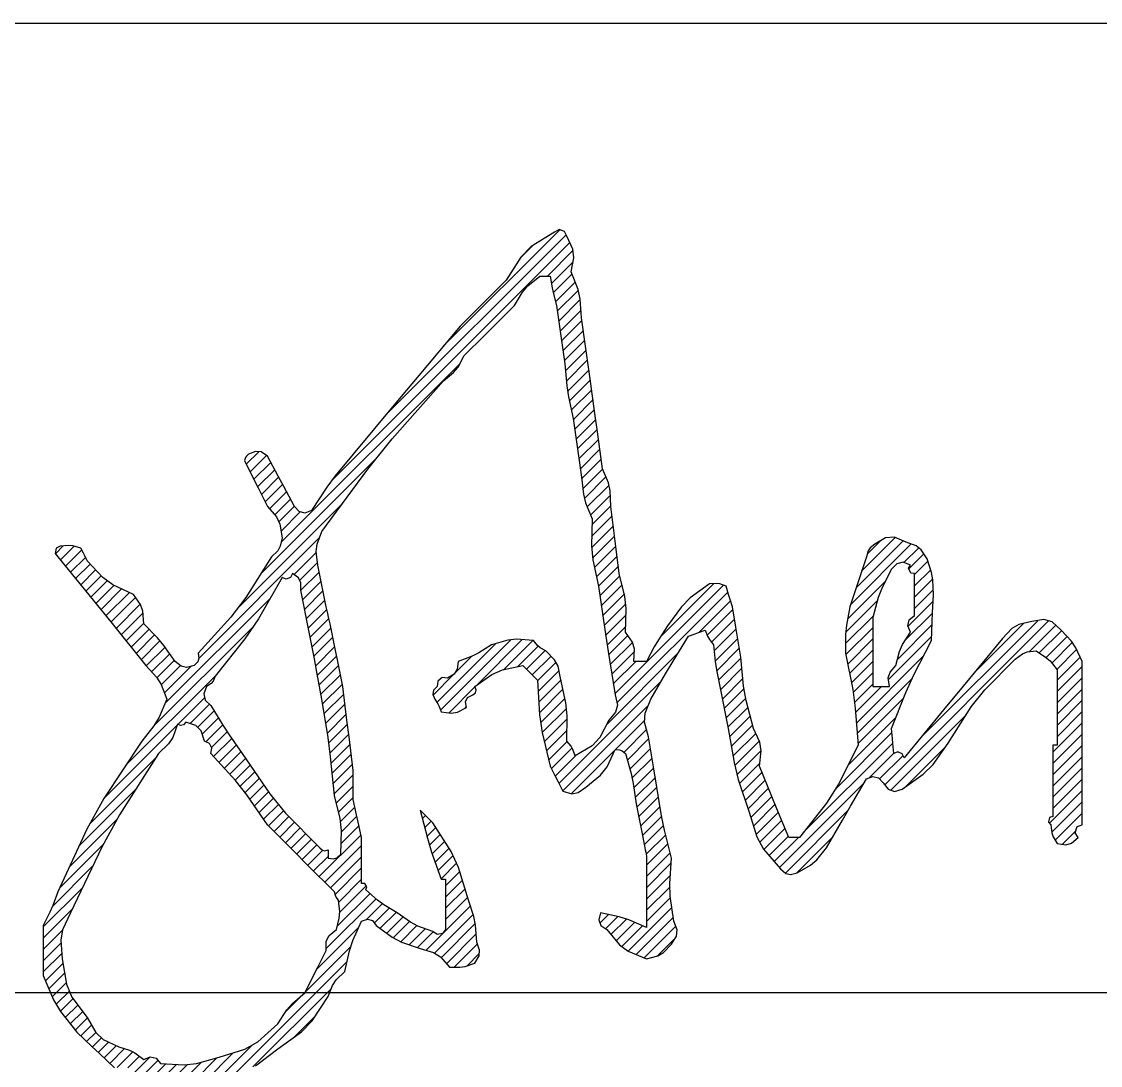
# Model space of a CAD drawing. Extents: x 447413 to 2975780, y -1432727 to 1301644.
# Drawn here: x 2427504 to 2428839, y -819464 to -818172 of the extents above; entities that cross this region are included whole.
import ezdxf

# ---------------------------------------------------------------- set-up
doc = ezdxf.new("R2010")
doc.units = 0
doc.header["$LTSCALE"] = 1000
doc.header["$MEASUREMENT"] = 0
doc.layers.add('图框', color=253, linetype='Continuous')
doc.layers.add('电子签', color=6, linetype='Continuous')

# ---------------------------------------------------------------- blocks, each defined once
blk = doc.blocks.new('姚明光')
h = blk.add_hatch()
h.set_pattern_fill('ANSI31', color=256, scale=0.003)
h.set_pattern_definition([(45, (0, 0), (-0.003367596, 0.003367596), [])])
h.paths.add_polyline_path([(0.457617, 0.43136), (0.454165, 0.433188), (0.452535, 0.434546), (0.450115, 0.437612), (0.440095, 0.438413), (0.434772, 0.43788), (0.425109, 0.435111), (0.417577, 0.430283), (0.413485, 0.428238), (0.405104, 0.425109), (0.404679, 0.42041), (0.40289, 0.417547), (0.398852, 0.415106), (0.395666, 0.415432), (0.392982, 0.413285), (0.392601, 0.410105), (0.390458, 0.407945), (0.390024, 0.405341), (0.39135, 0.402603), (0.393067, 0.39972), (0.393825, 0.398204), (0.395101, 0.395101), (0.401114, 0.394174), (0.404717, 0.394775), (0.410105, 0.397602), (0.409531, 0.400907), (0.410867, 0.403579), (0.413856, 0.405104), (0.415446, 0.406417), (0.415891, 0.408198), (0.415106, 0.410105), (0.425318, 0.417388), (0.431572, 0.420107), (0.443864, 0.422608), (0.447365, 0.419107), (0.449115, 0.417357), (0.452616, 0.413856), (0.453733, 0.393162), (0.455259, 0.382739), (0.460118, 0.362593), (0.463154, 0.356609), (0.464655, 0.353608), (0.46762, 0.347589), (0.473017, 0.346129), (0.476835, 0.346823), (0.481373, 0.35009), (0.490221, 0.357286), (0.494081, 0.362249), (0.498878, 0.372595), (0.501565, 0.372422), (0.503063, 0.371823), (0.505129, 0.370095), (0.508372, 0.358271), (0.509632, 0.352222), (0.511381, 0.340087), (0.513381, 0.330085), (0.514382, 0.325083), (0.516382, 0.315081), (0.516882, 0.31258), (0.517132, 0.31133), (0.517633, 0.308829), (0.517633, 0.291825), (0.517633, 0.283323), (0.517633, 0.266318), (0.506995, 0.270808), (0.501402, 0.272587), (0.490125, 0.27507), (0.489082, 0.270927), (0.490366, 0.267504), (0.493876, 0.265068), (0.501435, 0.256002), (0.506735, 0.252097), (0.517633, 0.247563), (0.524321, 0.249444), (0.527707, 0.251419), (0.532636, 0.256316), (0.535529, 0.261022), (0.535883, 0.264918), (0.533887, 0.270069), (0.531842, 0.284941), (0.531587, 0.292603), (0.532636, 0.307579), (0.5284, 0.324415), (0.526643, 0.332949), (0.523884, 0.35009), (0.521884, 0.362093), (0.520883, 0.368094), (0.518883, 0.380097), (0.516506, 0.388795), (0.516808, 0.394222), (0.520133, 0.402603), (0.529013, 0.417679), (0.533515, 0.425182), (0.542639, 0.440113), (0.54664, 0.441612), (0.548641, 0.442363), (0.552641, 0.443864), (0.554091, 0.440101), (0.555137, 0.438271), (0.557643, 0.435111), (0.558668, 0.425049), (0.559422, 0.420025), (0.561394, 0.410105), (0.563394, 0.400102), (0.564394, 0.395101), (0.566395, 0.385099), (0.569882, 0.364775), (0.572411, 0.35466), (0.578898, 0.335086), (0.583431, 0.320318), (0.587509, 0.312977), (0.597653, 0.301327), (0.60075, 0.298603), (0.603641, 0.29788), (0.607656, 0.298826), (0.615613, 0.303487), (0.619337, 0.306679), (0.62516, 0.31383), (0.634611, 0.330364), (0.639362, 0.338617), (0.648916, 0.355091), (0.652787, 0.356515), (0.656174, 0.355668), (0.658919, 0.35259), (0.661801, 0.348821), (0.665604, 0.347553), (0.670172, 0.348839), (0.682855, 0.357853), (0.688665, 0.363663), (0.697679, 0.376346), (0.711464, 0.397941), (0.719647, 0.40817), (0.737689, 0.426359), (0.741976, 0.42962), (0.744839, 0.430765), (0.750192, 0.43136), (0.755867, 0.427746), (0.758505, 0.425372), (0.762695, 0.420108), (0.762695, 0.402103), (0.762695, 0.393101), (0.762695, 0.375096), (0.761695, 0.375096), (0.760195, 0.375096), (0.760195, 0.358092), (0.760195, 0.349589), (0.760195, 0.332585), (0.758261, 0.33187), (0.757575, 0.329125), (0.758944, 0.327584), (0.759536, 0.322876), (0.760344, 0.320452), (0.762695, 0.316331), (0.767862, 0.315579), (0.771299, 0.31661), (0.775198, 0.320082), (0.77347, 0.322731), (0.774727, 0.326502), (0.777699, 0.327584), (0.777699, 0.366594), (0.777699, 0.386099), (0.777699, 0.425109), (0.77387, 0.433271), (0.771258, 0.437189), (0.765196, 0.443864), (0.759716, 0.448659), (0.754878, 0.450041), (0.747691, 0.448865), (0.739794, 0.447233), (0.735602, 0.444838), (0.730187, 0.438862), (0.706629, 0.410398), (0.694876, 0.396144), (0.671422, 0.367594), (0.670284, 0.370035), (0.667678, 0.371077), (0.66517, 0.370095), (0.664659, 0.376095), (0.664409, 0.379096), (0.66392, 0.385099), (0.672489, 0.406502), (0.677259, 0.417045), (0.687676, 0.437612), (0.688091, 0.448618), (0.688341, 0.45412), (0.688926, 0.465119), (0.688601, 0.473746), (0.687823, 0.478157), (0.685175, 0.486375), (0.681652, 0.491723), (0.678664, 0.494114), (0.672672, 0.496377), (0.665753, 0.499319), (0.660385, 0.498961), (0.653917, 0.495127), (0.651085, 0.492895), (0.649887, 0.491098), (0.648916, 0.487625), (0.644915, 0.475622), (0.642915, 0.46962), (0.638914, 0.457617), (0.636951, 0.446745), (0.636443, 0.441158), (0.636413, 0.43011), (0.640715, 0.408321), (0.642226, 0.397241), (0.643915, 0.375096), (0.632302, 0.35174), (0.625145, 0.340494), (0.608906, 0.320082), (0.606405, 0.320082), (0.605155, 0.320082), (0.602654, 0.320082), (0.595509, 0.337026), (0.592007, 0.34553), (0.58515, 0.362593), (0.586106, 0.371669), (0.585247, 0.376823), (0.581399, 0.385099), (0.57712, 0.401827), (0.575603, 0.410427), (0.573897, 0.427609), (0.571896, 0.439613), (0.570896, 0.445614), (0.568896, 0.457617), (0.567367, 0.46261), (0.566617, 0.465111), (0.565145, 0.47012), (0.561299, 0.471333), (0.559168, 0.4716), (0.555142, 0.471371), (0.543757, 0.462975), (0.538531, 0.457749), (0.530136, 0.446364), (0.524774, 0.438085), (0.522264, 0.433818), (0.517633, 0.425109), (0.514632, 0.425109), (0.513131, 0.425109), (0.510131, 0.425109), (0.510385, 0.432386), (0.50919, 0.436569), (0.505129, 0.442613), (0.505551, 0.456691), (0.504772, 0.463954), (0.501378, 0.477622), (0.499378, 0.493626), (0.498378, 0.501628), (0.496377, 0.517633), (0.496017, 0.526847), (0.494952, 0.531638), (0.491376, 0.540138), (0.488295, 0.562133), (0.486795, 0.573136), (0.483874, 0.595152), (0.481873, 0.609156), (0.480873, 0.616158), (0.478873, 0.630161), (0.478044, 0.641414), (0.476737, 0.647163), (0.472621, 0.657668), (0.474198, 0.666083), (0.473607, 0.671105), (0.47012, 0.678924), (0.468724, 0.681762), (0.465438, 0.682857), (0.462618, 0.681424), (0.448841, 0.672775), (0.44251, 0.666445), (0.433861, 0.652667), (0.422858, 0.641664), (0.417357, 0.636163), (0.406354, 0.62516), (0.380819, 0.594676), (0.368065, 0.579423), (0.342588, 0.548891), (0.331823, 0.535987), (0.326788, 0.52919), (0.317581, 0.515132), (0.313723, 0.513676), (0.310298, 0.514532), (0.307579, 0.517633), (0.301045, 0.529618), (0.297794, 0.53562), (0.291325, 0.54764), (0.28754, 0.550127), (0.28431, 0.550486), (0.280072, 0.548891), (0.27876, 0.547654), (0.278208, 0.546827), (0.277571, 0.54514), (0.283072, 0.534137), (0.285823, 0.528635), (0.291325, 0.517633), (0.296788, 0.511413), (0.298819, 0.50706), (0.300077, 0.498878), (0.299012, 0.49384), (0.29754, 0.49119), (0.293825, 0.487625), (0.278405, 0.463173), (0.269518, 0.451493), (0.250064, 0.43011), (0.250421, 0.426967), (0.249735, 0.424908), (0.247563, 0.422608), (0.243091, 0.421485), (0.239886, 0.422197), (0.23631, 0.425109), (0.229482, 0.434632), (0.225691, 0.439181), (0.217556, 0.447615), (0.21703, 0.455031), (0.215595, 0.459048), (0.211304, 0.465119), (0.19896, 0.470839), (0.193042, 0.475143), (0.183797, 0.485124), (0.182327, 0.48814), (0.181576, 0.48964), (0.180046, 0.492626), (0.175237, 0.494088), (0.172546, 0.494357), (0.167543, 0.493876), (0.165273, 0.492714), (0.164645, 0.489571), (0.166293, 0.487625), (0.187339, 0.461652), (0.197842, 0.448648), (0.218806, 0.422608), (0.225167, 0.415638), (0.227831, 0.411375), (0.231309, 0.402603), (0.226699, 0.391888), (0.223591, 0.386707), (0.216305, 0.377597), (0.193653, 0.343191), (0.183538, 0.324983), (0.166293, 0.287574), (0.16315, 0.279424), (0.161393, 0.275407), (0.15754, 0.267568), (0.15754, 0.255565), (0.15754, 0.249564), (0.15754, 0.237561), (0.163678, 0.223114), (0.167821, 0.216123), (0.177545, 0.203802), (0.186558, 0.195311), (0.191059, 0.19106), (0.200051, 0.182547), (0.205224, 0.18326), (0.208629, 0.182238), (0.212554, 0.178796), (0.217775, 0.178693), (0.220643, 0.177833), (0.225058, 0.175045), (0.239061, 0.175045), (0.246063, 0.175045), (0.260067, 0.175045), (0.276164, 0.179763), (0.284143, 0.183752), (0.297576, 0.1938), (0.311613, 0.203967), (0.317997, 0.210618), (0.327584, 0.225058), (0.33026, 0.231756), (0.332433, 0.235015), (0.337586, 0.240061), (0.340288, 0.252422), (0.342334, 0.25856), (0.347589, 0.270069), (0.351025, 0.271273), (0.35406, 0.270406), (0.356341, 0.267568), (0.365804, 0.260425), (0.371338, 0.257527), (0.382598, 0.253815), (0.390554, 0.251367), (0.394573, 0.248783), (0.400102, 0.242562), (0.406187, 0.242569), (0.409349, 0.243096), (0.415106, 0.245063), (0.417657, 0.249394), (0.417999, 0.252816), (0.416357, 0.257566), (0.415552, 0.267735), (0.414524, 0.272876), (0.411355, 0.282572), (0.405442, 0.302059), (0.401034, 0.311654), (0.3901, 0.328834), (0.387099, 0.331835), (0.385599, 0.333335), (0.382598, 0.336336), (0.386812, 0.319614), (0.389324, 0.311324), (0.395101, 0.295076), (0.396101, 0.295076), (0.397602, 0.295076), (0.397602, 0.283072), (0.397602, 0.277071), (0.397602, 0.265068), (0.395821, 0.262602), (0.392584, 0.262062), (0.3901, 0.263818), (0.381072, 0.267141), (0.376668, 0.269472), (0.368844, 0.27507), (0.360882, 0.279881), (0.357071, 0.282676), (0.35009, 0.288824), (0.350748, 0.290503), (0.349392, 0.292537), (0.347589, 0.292575), (0.347589, 0.303578), (0.347589, 0.309079), (0.347589, 0.320082), (0.345588, 0.329084), (0.344588, 0.333585), (0.342588, 0.342588), (0.342588, 0.349589), (0.342588, 0.35309), (0.342588, 0.360092), (0.340087, 0.380097), (0.338837, 0.3901), (0.336336, 0.410105), (0.333335, 0.425109), (0.331835, 0.432611), (0.328834, 0.447615), (0.327834, 0.451616), (0.327334, 0.453616), (0.326334, 0.457617), (0.324333, 0.46762), (0.323333, 0.472621), (0.321332, 0.482624), (0.320525, 0.490647), (0.321075, 0.49505), (0.323833, 0.502629), (0.351235, 0.539874), (0.365794, 0.557948), (0.396351, 0.592652), (0.402424, 0.597567), (0.405115, 0.600797), (0.408855, 0.607656), (0.420858, 0.619659), (0.426859, 0.62566), (0.438862, 0.637663), (0.443523, 0.645621), (0.446715, 0.649345), (0.453866, 0.655168), (0.456367, 0.655168), (0.457617, 0.655168), (0.460118, 0.655168), (0.461284, 0.648103), (0.462038, 0.644586), (0.463869, 0.637663), (0.465869, 0.62366), (0.46687, 0.616658), (0.46887, 0.602654), (0.470107, 0.589556), (0.471114, 0.58301), (0.473871, 0.570146), (0.475872, 0.556142), (0.476872, 0.549141), (0.478873, 0.535137), (0.480004, 0.524889), (0.481299, 0.519705), (0.485124, 0.510131), (0.484718, 0.494061), (0.48549, 0.485834), (0.488875, 0.47012), (0.492651, 0.44408), (0.494651, 0.431075), (0.498878, 0.405104), (0.500281, 0.399079), (0.4992, 0.394756), (0.495127, 0.3901), (0.489836, 0.379692), (0.48519, 0.374755), (0.475122, 0.368844), (0.473672, 0.372607), (0.472626, 0.374437), (0.47012, 0.377597), (0.470237, 0.392675), (0.46947, 0.40035), (0.466369, 0.415106), (0.464834, 0.422329), (0.462802, 0.426103)])
h.paths.add_polyline_path([(0.323833, 0.402603), (0.327549, 0.379702), (0.329052, 0.368177), (0.331335, 0.345088), (0.334712, 0.331415), (0.335489, 0.324157), (0.335086, 0.310079), (0.332786, 0.307908), (0.330727, 0.307222), (0.327584, 0.307579), (0.327584, 0.309579), (0.327584, 0.31058), (0.327584, 0.31258), (0.325577, 0.312107), (0.324131, 0.312468), (0.322583, 0.31383), (0.302131, 0.334583), (0.29273, 0.346018), (0.276321, 0.370095), (0.26847, 0.381363), (0.264712, 0.387125), (0.257566, 0.398852), (0.254257, 0.402063), (0.253428, 0.405795), (0.255065, 0.410105), (0.25775, 0.411851), (0.258953, 0.413354), (0.260067, 0.416357), (0.277842, 0.438554), (0.28594, 0.450448), (0.300077, 0.475122), (0.302584, 0.474139), (0.30519, 0.475181), (0.306328, 0.477622), (0.309927, 0.474965), (0.311363, 0.472093), (0.31133, 0.46762), (0.31333, 0.457617), (0.31433, 0.452616), (0.316331, 0.442613), (0.319377, 0.426618), (0.320878, 0.418616)], flags=16)
h.paths.add_polyline_path([(0.331335, 0.287574), (0.331926, 0.285416), (0.332464, 0.284339), (0.333835, 0.282572), (0.334479, 0.275582), (0.334216, 0.271895), (0.332585, 0.265068), (0.32821, 0.261586), (0.326494, 0.258154), (0.326334, 0.252565), (0.321332, 0.242562), (0.318832, 0.237561), (0.31383, 0.227558), (0.306374, 0.221005), (0.303003, 0.217116), (0.297576, 0.208803), (0.28556, 0.198045), (0.277937, 0.193688), (0.262567, 0.188798), (0.249002, 0.185012), (0.241618, 0.18422), (0.227558, 0.185047), (0.224931, 0.188227), (0.22137, 0.189117), (0.217556, 0.187548), (0.212123, 0.191486), (0.208962, 0.193066), (0.202552, 0.19505), (0.193289, 0.199466), (0.188841, 0.203618), (0.183797, 0.212554), (0.174646, 0.224736), (0.171303, 0.232536), (0.168793, 0.247563), (0.167923, 0.258713), (0.169056, 0.264941), (0.173794, 0.27507), (0.192417, 0.314302), (0.203, 0.333452), (0.226308, 0.370095), (0.232349, 0.375821), (0.234859, 0.379726), (0.237561, 0.387599), (0.239468, 0.386815), (0.241249, 0.38726), (0.242562, 0.38885), (0.248596, 0.386822), (0.251787, 0.383631), (0.253815, 0.377597), (0.256804, 0.376072), (0.25814, 0.3734), (0.257566, 0.370095), (0.272279, 0.354125), (0.279103, 0.345532), (0.291325, 0.327584), (0.307329, 0.31158), (0.315331, 0.303578)], flags=16)
h.paths.add_polyline_path([(0.652667, 0.426609), (0.652667, 0.434861), (0.652667, 0.451366), (0.655964, 0.46327), (0.658262, 0.469143), (0.66392, 0.480123), (0.667131, 0.483432), (0.670863, 0.484261), (0.675173, 0.482624), (0.67403, 0.480701), (0.67545, 0.477861), (0.677673, 0.477622), (0.677673, 0.46762), (0.677673, 0.462618), (0.677673, 0.452616), (0.674494, 0.449989), (0.673604, 0.446427), (0.675173, 0.442613), (0.670497, 0.435236), (0.668666, 0.431049), (0.666421, 0.422608), (0.662978, 0.418682), (0.661957, 0.415278), (0.66267, 0.410105), (0.658669, 0.410105), (0.656668, 0.410105), (0.652667, 0.410105)], flags=16)
h.paths.add_polyline_path([(0.990649, 0.442149), (0.989018, 0.444323), (0.985252, 0.447615), (0.983615, 0.451925), (0.984444, 0.455656), (0.987753, 0.458867), (0.993379, 0.468913), (0.996682, 0.47374), (1.004007, 0.482624), (1.030694, 0.515891), (1.0442, 0.532398), (1.071524, 0.565145), (1.076656, 0.565564), (1.080422, 0.563472), (1.082777, 0.558893), (1.084501, 0.554617), (1.086317, 0.552499), (1.090279, 0.550141), (1.091127, 0.545187), (1.090841, 0.542326), (1.089029, 0.537638), (1.076025, 0.524634), (1.069524, 0.518133), (1.05652, 0.505129), (1.04569, 0.491054), (1.040859, 0.483427), (1.032764, 0.46762), (1.030822, 0.459841), (1.030556, 0.455575), (1.031514, 0.447615), (1.033816, 0.442928), (1.034607, 0.440291), (1.035265, 0.435111), (1.038571, 0.435685), (1.041243, 0.434349), (1.042767, 0.43136), (1.045226, 0.430904), (1.046642, 0.429842), (1.047768, 0.427609), (1.05588, 0.426917), (1.060463, 0.427776), (1.067773, 0.43136), (1.074503, 0.436259), (1.078028, 0.438524), (1.085278, 0.442613), (1.087979, 0.450487), (1.09049, 0.454391), (1.096531, 0.460118), (1.103079, 0.472096), (1.10633, 0.478097), (1.112785, 0.490125), (1.111216, 0.493939), (1.112106, 0.497501), (1.115286, 0.500128), (1.115286, 0.516632), (1.115286, 0.524884), (1.115286, 0.541389), (1.133777, 0.556909), (1.143029, 0.564661), (1.161547, 0.580149), (1.167721, 0.582247), (1.170785, 0.584197), (1.175301, 0.588901), (1.188545, 0.599196), (1.196628, 0.603238), (1.21281, 0.607656), (1.214984, 0.605527), (1.215427, 0.602872), (1.214061, 0.600154), (1.21106, 0.591151), (1.20956, 0.58665), (1.206559, 0.577648), (1.188554, 0.541639), (1.179552, 0.523634), (1.161547, 0.487625), (1.155605, 0.476624), (1.15169, 0.471403), (1.142793, 0.462618), (1.143366, 0.459313), (1.14203, 0.456641), (1.139042, 0.455117), (1.135778, 0.448684), (1.133721, 0.445599), (1.129039, 0.440113), (1.116362, 0.422098), (1.10928, 0.413498), (1.09403, 0.397602), (1.092509, 0.398036), (1.091235, 0.397611), (1.090279, 0.396351), (1.080277, 0.386349), (1.075275, 0.381348), (1.065273, 0.371345), (1.05951, 0.36855), (1.056761, 0.366351), (1.05277, 0.361343), (1.051968, 0.355809), (1.052572, 0.352486), (1.05527, 0.347589), (1.067529, 0.34735), (1.074135, 0.348726), (1.085278, 0.353841), (1.100924, 0.361673), (1.108513, 0.366227), (1.122787, 0.376346), (1.127193, 0.377119), (1.129528, 0.378287), (1.13279, 0.381348), (1.135275, 0.383103), (1.138511, 0.382564), (1.140292, 0.380097), (1.141435, 0.378175), (1.140015, 0.375335), (1.137791, 0.375096), (1.137791, 0.361092), (1.137791, 0.354091), (1.137791, 0.340087), (1.136791, 0.340087), (1.135291, 0.340087), (1.135291, 0.329084), (1.135291, 0.323583), (1.135291, 0.31258), (1.13783, 0.30459), (1.13908, 0.300589), (1.141542, 0.292575), (1.146544, 0.287574), (1.149044, 0.285073), (1.154045, 0.280072), (1.162599, 0.278901), (1.167665, 0.279794), (1.175301, 0.283823), (1.180165, 0.287041), (1.182675, 0.288547), (1.187804, 0.291325), (1.201308, 0.304828), (1.208059, 0.31158), (1.221563, 0.325083), (1.256934, 0.368707), (1.274689, 0.390463), (1.310335, 0.433861), (1.329185, 0.462888), (1.33981, 0.476801), (1.362849, 0.502629), (1.362275, 0.505934), (1.363611, 0.508606), (1.3666, 0.510131), (1.370534, 0.518119), (1.373523, 0.521922), (1.380353, 0.527635), (1.37978, 0.530941), (1.381116, 0.533613), (1.384104, 0.535137), (1.389197, 0.544102), (1.392626, 0.548323), (1.400358, 0.555142), (1.399785, 0.558448), (1.401121, 0.56112), (1.404109, 0.562644), (1.414432, 0.578483), (1.420251, 0.586072), (1.432867, 0.600154), (1.432293, 0.603459), (1.433629, 0.606131), (1.436618, 0.607656), (1.439881, 0.614088), (1.441938, 0.617173), (1.44662, 0.622659), (1.449884, 0.629092), (1.451941, 0.632177), (1.456623, 0.637663), (1.473577, 0.665701), (1.48208, 0.679704), (1.499134, 0.707681), (1.506136, 0.721685), (1.509636, 0.728687), (1.516638, 0.74269), (1.521972, 0.756962), (1.524986, 0.763995), (1.531642, 0.777699), (1.535643, 0.789702), (1.537644, 0.795704), (1.541645, 0.807707), (1.545436, 0.819194), (1.546243, 0.825648), (1.545396, 0.837714), (1.542505, 0.848575), (1.540461, 0.85394), (1.535393, 0.863971), (1.53072, 0.871092), (1.527888, 0.874438), (1.52164, 0.880225), (1.516421, 0.881652), (1.513711, 0.883459), (1.510387, 0.887727), (1.503109, 0.887473), (1.498927, 0.888668), (1.492882, 0.892729), (1.474878, 0.892729), (1.465875, 0.892729), (1.447871, 0.892729), (1.433157, 0.889585), (1.425855, 0.887571), (1.411611, 0.882726), (1.412749, 0.878257), (1.415774, 0.875665), (1.420364, 0.875224), (1.421777, 0.875274), (1.422814, 0.876311), (1.422864, 0.877725), (1.436868, 0.877725), (1.44387, 0.877725), (1.457873, 0.877725), (1.462443, 0.881647), (1.467721, 0.882087), (1.472877, 0.878975), (1.485034, 0.878432), (1.491209, 0.877403), (1.502885, 0.873974), (1.512006, 0.869167), (1.516317, 0.865664), (1.52289, 0.85772), (1.528694, 0.848043), (1.530193, 0.841447), (1.529141, 0.830213), (1.527271, 0.816111), (1.526016, 0.809081), (1.52289, 0.795204), (1.520348, 0.789954), (1.518823, 0.787414), (1.515388, 0.7827), (1.512647, 0.769216), (1.510318, 0.762485), (1.504135, 0.750192), (1.497077, 0.737219), (1.493576, 0.730717), (1.486631, 0.717684), (1.470886, 0.68865), (1.462068, 0.67454), (1.442869, 0.647666), (1.443443, 0.64436), (1.442107, 0.641688), (1.439118, 0.640164), (1.420354, 0.611311), (1.410314, 0.597254), (1.389106, 0.570146), (1.385171, 0.562158), (1.382183, 0.558354), (1.375352, 0.552641), (1.375926, 0.549336), (1.37459, 0.546664), (1.371601, 0.54514), (1.342544, 0.501878), (1.326685, 0.480984), (1.292831, 0.441363), (1.25645, 0.392201), (1.237121, 0.368353), (1.196556, 0.322583), (1.187822, 0.311856), (1.182236, 0.307067), (1.1703, 0.300077), (1.16814, 0.297934), (1.165536, 0.2975), (1.162798, 0.298826), (1.159915, 0.300543), (1.158398, 0.301301), (1.155296, 0.302577), (1.154796, 0.305578), (1.154546, 0.307079), (1.154045, 0.310079), (1.152545, 0.319082), (1.151795, 0.323583), (1.150294, 0.332585), (1.155252, 0.358797), (1.156768, 0.372196), (1.157796, 0.398852), (1.155296, 0.401353), (1.154045, 0.402603), (1.151545, 0.405104), (1.142718, 0.404314), (1.138138, 0.402968), (1.130289, 0.398852), (1.124277, 0.393478), (1.120468, 0.391301), (1.112785, 0.38885), (1.110508, 0.389998), (1.109874, 0.393165), (1.111535, 0.395101), (1.124077, 0.409571), (1.130329, 0.416823), (1.142793, 0.43136), (1.144891, 0.437534), (1.146841, 0.440598), (1.151545, 0.445114), (1.155479, 0.453102), (1.158468, 0.456906), (1.165298, 0.462618), (1.164725, 0.465924), (1.166061, 0.468596), (1.169049, 0.47012), (1.179586, 0.490108), (1.184837, 0.50011), (1.195306, 0.520133), (1.212365, 0.553674), (1.219922, 0.571054), (1.232816, 0.606405), (1.231184, 0.614303), (1.228789, 0.618494), (1.222813, 0.62391), (1.215385, 0.626929), (1.209802, 0.62658), (1.202808, 0.622659), (1.191041, 0.617673), (1.185345, 0.614307), (1.175301, 0.606405), (1.149164, 0.588444), (1.13657, 0.57862), (1.112785, 0.557643), (1.108641, 0.556599), (1.105218, 0.557883), (1.102782, 0.561394), (1.09558, 0.572827), (1.09121, 0.578225), (1.081527, 0.58765), (1.075938, 0.587472), (1.073067, 0.58695), (1.067773, 0.58515), (1.02988, 0.531947), (1.010087, 0.505892), (0.968998, 0.455117), (0.955353, 0.454714), (0.948415, 0.453686), (0.935239, 0.450115), (0.925237, 0.447615), (0.920236, 0.446364), (0.910233, 0.443864), (0.909362, 0.447572), (0.910698, 0.450689), (0.913984, 0.452616), (0.916047, 0.458071), (0.917643, 0.460731), (0.921486, 0.465119), (0.928488, 0.479123), (0.931989, 0.486124), (0.93899, 0.500128), (0.941357, 0.504646), (0.941938, 0.507551), (0.941491, 0.512631), (0.939775, 0.515514), (0.939016, 0.51703), (0.93774, 0.520133), (0.927541, 0.519963), (0.922214, 0.518898), (0.912734, 0.515132), (0.89742, 0.510565), (0.889861, 0.507793), (0.875224, 0.501378), (0.873691, 0.501768), (0.872981, 0.503898), (0.873974, 0.505129), (0.879975, 0.517132), (0.882976, 0.523134), (0.888978, 0.535137), (0.89402, 0.550301), (0.896776, 0.557817), (0.902731, 0.572647), (0.904062, 0.580553), (0.904318, 0.584641), (0.903981, 0.592652), (0.902186, 0.60369), (0.899232, 0.609599), (0.891478, 0.617658), (0.883105, 0.621923), (0.878846, 0.623927), (0.870223, 0.627661), (0.861147, 0.628617), (0.855993, 0.627758), (0.847717, 0.62391), (0.843118, 0.621243), (0.840968, 0.619362), (0.837714, 0.615157), (0.835572, 0.612998), (0.835138, 0.610393), (0.836464, 0.607656), (0.838465, 0.605655), (0.839465, 0.604655), (0.841465, 0.602654), (0.846839, 0.602277), (0.850338, 0.603676), (0.853969, 0.607656), (0.857678, 0.611987), (0.862328, 0.613255), (0.867722, 0.611407), (0.87562, 0.609775), (0.879811, 0.607379), (0.885227, 0.601404), (0.888904, 0.591553), (0.889202, 0.585303), (0.886477, 0.575147), (0.882379, 0.559872), (0.87986, 0.552317), (0.873974, 0.537638), (0.868972, 0.527635), (0.866472, 0.522634), (0.861471, 0.512631), (0.84869, 0.495657), (0.843626, 0.485528), (0.837714, 0.465119), (0.841513, 0.461827), (0.845843, 0.461394), (0.850218, 0.463869), (0.868241, 0.476345), (0.877243, 0.482596), (0.895229, 0.495127), (0.904055, 0.497449), (0.908633, 0.498212), (0.917735, 0.498878), (0.919268, 0.498488), (0.919978, 0.496358), (0.918985, 0.495127), (0.912265, 0.480465), (0.9082, 0.473351), (0.89898, 0.460118), (0.888152, 0.44462), (0.882378, 0.437089), (0.870223, 0.422608), (0.867263, 0.417363), (0.866922, 0.413267), (0.868972, 0.407604), (0.871853, 0.40411), (0.876648, 0.403577), (0.880225, 0.406354), (0.886658, 0.409618), (0.889743, 0.411674), (0.895229, 0.416357), (0.900819, 0.41881), (0.903514, 0.420696), (0.907732, 0.425109), (0.912905, 0.424396), (0.91631, 0.425417), (0.920236, 0.42886), (0.927511, 0.430393), (0.931139, 0.431689), (0.93774, 0.435111), (0.944716, 0.433946), (0.948874, 0.43454), (0.955245, 0.437612), (0.955882, 0.434637), (0.956133, 0.433131), (0.956495, 0.43011), (0.955221, 0.426736), (0.954118, 0.425082), (0.951494, 0.422608), (0.946492, 0.412606), (0.943992, 0.407604), (0.93899, 0.397602), (0.927603, 0.366215), (0.922818, 0.350098), (0.915234, 0.317581), (0.914061, 0.312618), (0.914743, 0.309209), (0.917735, 0.305078), (0.922954, 0.304919), (0.925968, 0.305824), (0.930238, 0.308829), (0.941242, 0.321332), (0.946743, 0.327583), (0.957745, 0.340087), (0.973111, 0.366348), (0.979713, 0.380313), (0.990254, 0.408855), (0.991254, 0.411855), (0.991754, 0.413356), (0.992754, 0.416357), (0.992754, 0.424859), (0.992754, 0.42911), (0.992754, 0.437612)])
h.paths.add_polyline_path([(0.974677, 0.432695), (0.9765, 0.43011), (0.977767, 0.421183), (0.977498, 0.416336), (0.97525, 0.407604), (0.967611, 0.39267), (0.96386, 0.385166), (0.956495, 0.370095), (0.952078, 0.358712), (0.948173, 0.353135), (0.93899, 0.345088), (0.93799, 0.346089), (0.93749, 0.346589), (0.93649, 0.347589), (0.937114, 0.353641), (0.937618, 0.356665), (0.93899, 0.362593), (0.942991, 0.374596), (0.944992, 0.380597), (0.948993, 0.392601), (0.956237, 0.408961), (0.960256, 0.416999), (0.968998, 0.432611), (0.972007, 0.433585)], flags=16)
h.paths.add_polyline_path([(1.040559, 0.456061), (1.040839, 0.459414), (1.042767, 0.465119), (1.047003, 0.472491), (1.049008, 0.476249), (1.05277, 0.483874), (1.065414, 0.500025), (1.072878, 0.507489), (1.089029, 0.520133), (1.09131, 0.522971), (1.094345, 0.523838), (1.097781, 0.522634), (1.099026, 0.519858), (1.099309, 0.518161), (1.099031, 0.515132), (1.099274, 0.505515), (1.098474, 0.50045), (1.09528, 0.491376), (1.09329, 0.482192), (1.091086, 0.477507), (1.085278, 0.47012), (1.078287, 0.458184), (1.073499, 0.452598), (1.062772, 0.443864), (1.05804, 0.440682), (1.054711, 0.439774), (1.049019, 0.440113), (1.045343, 0.443504), (1.043743, 0.445637), (1.041517, 0.450115)], flags=16)
for p, q in [((0.465438, 0.682857), (0.462618, 0.681424)), ((0.468724, 0.681762), (0.465438, 0.682857)), ((0.462618, 0.681424), (0.448841, 0.672775)), ((0.47012, 0.678924), (0.468724, 0.681762)), ((0.473607, 0.671105), (0.47012, 0.678924)), ((0.448841, 0.672775), (0.44251, 0.666445)), ((0.474198, 0.666083), (0.473607, 0.671105)), ((0.44251, 0.666445), (0.433861, 0.652667)), ((0.472621, 0.657668), (0.474198, 0.666083)), ((0.476737, 0.647163), (0.472621, 0.657668)), ((0.433861, 0.652667), (0.422858, 0.641664)), ((0.446715, 0.649345), (0.453866, 0.655168)), ((0.453866, 0.655168), (0.456367, 0.655168)), ((0.456367, 0.655168), (0.457617, 0.655168)), ((0.457617, 0.655168), (0.460118, 0.655168)), ((0.460118, 0.655168), (0.461284, 0.648103)), ((0.438862, 0.637663), (0.443523, 0.645621)), ((0.443523, 0.645621), (0.446715, 0.649345)), ((0.461284, 0.648103), (0.462038, 0.644586)), ((0.462038, 0.644586), (0.463869, 0.637663)), ((0.478044, 0.641414), (0.476737, 0.647163)), ((0.422858, 0.641664), (0.417357, 0.636163)), ((0.426859, 0.62566), (0.438862, 0.637663)), ((0.463869, 0.637663), (0.465869, 0.62366)), ((0.478873, 0.630161), (0.478044, 0.641414)), ((0.417357, 0.636163), (0.406354, 0.62516)), ((0.406354, 0.62516), (0.380819, 0.594676)), ((0.420858, 0.619659), (0.426859, 0.62566)), ((0.480873, 0.616158), (0.478873, 0.630161)), ((0.408855, 0.607656), (0.420858, 0.619659)), ((0.465869, 0.62366), (0.46687, 0.616658)), ((0.46687, 0.616658), (0.46887, 0.602654)), ((0.481873, 0.609156), (0.480873, 0.616158)), ((0.405115, 0.600797), (0.408855, 0.607656)), ((0.483874, 0.595152), (0.481873, 0.609156)), ((0.402424, 0.597567), (0.405115, 0.600797)), ((0.46887, 0.602654), (0.470107, 0.589556)), ((0.365794, 0.557948), (0.396351, 0.592652)), ((0.380819, 0.594676), (0.368065, 0.579423)), ((0.396351, 0.592652), (0.402424, 0.597567)), ((0.486795, 0.573136), (0.483874, 0.595152)), ((0.470107, 0.589556), (0.471114, 0.58301)), ((0.471114, 0.58301), (0.473871, 0.570146)), ((0.368065, 0.579423), (0.342588, 0.548891)), ((0.473871, 0.570146), (0.475872, 0.556142)), ((0.488295, 0.562133), (0.486795, 0.573136)), ((0.491376, 0.540138), (0.488295, 0.562133)), ((0.351235, 0.539874), (0.365794, 0.557948)), ((0.475872, 0.556142), (0.476872, 0.549141)), ((0.27876, 0.547654), (0.278208, 0.546827)), ((0.280072, 0.548891), (0.27876, 0.547654)), ((0.28431, 0.550486), (0.280072, 0.548891)), ((0.28754, 0.550127), (0.28431, 0.550486)), ((0.291325, 0.54764), (0.28754, 0.550127)), ((0.297794, 0.53562), (0.291325, 0.54764)), ((0.342588, 0.548891), (0.331823, 0.535987)), ((0.476872, 0.549141), (0.478873, 0.535137)), ((0.278208, 0.546827), (0.277571, 0.54514)), ((0.277571, 0.54514), (0.283072, 0.534137)), ((0.301045, 0.529618), (0.297794, 0.53562)), ((0.323833, 0.502629), (0.351235, 0.539874)), ((0.331823, 0.535987), (0.326788, 0.52919)), ((0.478873, 0.535137), (0.480004, 0.524889)), ((0.494952, 0.531638), (0.491376, 0.540138)), ((0.283072, 0.534137), (0.285823, 0.528635)), ((0.285823, 0.528635), (0.291325, 0.517633)), ((0.307579, 0.517633), (0.301045, 0.529618)), ((0.326788, 0.52919), (0.317581, 0.515132)), ((0.496017, 0.526847), (0.494952, 0.531638)), ((0.480004, 0.524889), (0.481299, 0.519705)), ((0.496377, 0.517633), (0.496017, 0.526847)), ((0.291325, 0.517633), (0.296788, 0.511413)), ((0.310298, 0.514532), (0.307579, 0.517633)), ((0.481299, 0.519705), (0.485124, 0.510131)), ((0.498378, 0.501628), (0.496377, 0.517633)), ((0.296788, 0.511413), (0.298819, 0.50706)), ((0.313723, 0.513676), (0.310298, 0.514532)), ((0.317581, 0.515132), (0.313723, 0.513676)), ((0.485124, 0.510131), (0.484718, 0.494061)), ((0.298819, 0.50706), (0.300077, 0.498878)), ((0.321075, 0.49505), (0.323833, 0.502629)), ((0.300077, 0.498878), (0.299012, 0.49384)), ((0.499378, 0.493626), (0.498378, 0.501628)), ((0.660385, 0.498961), (0.653917, 0.495127)), ((0.665753, 0.499319), (0.660385, 0.498961)), ((0.672672, 0.496377), (0.665753, 0.499319)), ((0.678664, 0.494114), (0.672672, 0.496377)), ((0.165273, 0.492714), (0.164645, 0.489571)), ((0.164645, 0.489571), (0.166293, 0.487625)), ((0.167543, 0.493876), (0.165273, 0.492714)), ((0.172546, 0.494357), (0.167543, 0.493876)), ((0.175237, 0.494088), (0.172546, 0.494357)), ((0.180046, 0.492626), (0.175237, 0.494088)), ((0.181576, 0.48964), (0.180046, 0.492626)), ((0.182327, 0.48814), (0.181576, 0.48964)), ((0.29754, 0.49119), (0.293825, 0.487625)), ((0.299012, 0.49384), (0.29754, 0.49119)), ((0.320525, 0.490647), (0.321075, 0.49505)), ((0.321332, 0.482624), (0.320525, 0.490647)), ((0.484718, 0.494061), (0.48549, 0.485834)), ((0.501378, 0.477622), (0.499378, 0.493626)), ((0.649887, 0.491098), (0.648916, 0.487625)), ((0.651085, 0.492895), (0.649887, 0.491098)), ((0.653917, 0.495127), (0.651085, 0.492895)), ((0.681652, 0.491723), (0.678664, 0.494114)), ((0.685175, 0.486375), (0.681652, 0.491723)), ((0.166293, 0.487625), (0.187339, 0.461652)), ((0.183797, 0.485124), (0.182327, 0.48814)), ((0.193042, 0.475143), (0.183797, 0.485124)), ((0.293825, 0.487625), (0.278405, 0.463173)), ((0.48549, 0.485834), (0.488875, 0.47012)), ((0.648916, 0.487625), (0.644915, 0.475622)), ((0.667131, 0.483432), (0.66392, 0.480123)), ((0.670863, 0.484261), (0.667131, 0.483432)), ((0.675173, 0.482624), (0.670863, 0.484261)), ((0.687823, 0.478157), (0.685175, 0.486375)), ((0.306328, 0.477622), (0.30519, 0.475181)), ((0.309927, 0.474965), (0.306328, 0.477622)), ((0.323333, 0.472621), (0.321332, 0.482624)), ((0.504772, 0.463954), (0.501378, 0.477622)), ((0.66392, 0.480123), (0.658262, 0.469143)), ((0.67403, 0.480701), (0.675173, 0.482624)), ((0.67545, 0.477861), (0.67403, 0.480701)), ((0.677673, 0.477622), (0.67545, 0.477861)), ((0.677673, 0.46762), (0.677673, 0.477622)), ((0.688601, 0.473746), (0.687823, 0.478157)), ((0.19896, 0.470839), (0.193042, 0.475143)), ((0.211304, 0.465119), (0.19896, 0.470839)), ((0.300077, 0.475122), (0.28594, 0.450448)), ((0.302584, 0.474139), (0.300077, 0.475122)), ((0.30519, 0.475181), (0.302584, 0.474139)), ((0.311363, 0.472093), (0.309927, 0.474965)), ((0.31133, 0.46762), (0.311363, 0.472093)), ((0.324333, 0.46762), (0.323333, 0.472621)), ((0.488875, 0.47012), (0.492651, 0.44408)), ((0.555142, 0.471371), (0.543757, 0.462975)), ((0.559168, 0.4716), (0.555142, 0.471371)), ((0.561299, 0.471333), (0.559168, 0.4716)), ((0.565145, 0.47012), (0.561299, 0.471333)), ((0.566617, 0.465111), (0.565145, 0.47012)), ((0.644915, 0.475622), (0.642915, 0.46962)), ((0.688926, 0.465119), (0.688601, 0.473746)), ((0.215595, 0.459048), (0.211304, 0.465119)), ((0.31333, 0.457617), (0.31133, 0.46762)), ((0.326334, 0.457617), (0.324333, 0.46762)), ((0.505551, 0.456691), (0.504772, 0.463954)), ((0.567367, 0.46261), (0.566617, 0.465111)), ((0.642915, 0.46962), (0.638914, 0.457617)), ((0.658262, 0.469143), (0.655964, 0.46327)), ((0.677673, 0.462618), (0.677673, 0.46762)), ((0.688341, 0.45412), (0.688926, 0.465119)), ((0.187339, 0.461652), (0.197842, 0.448648)), ((0.21703, 0.455031), (0.215595, 0.459048)), ((0.278405, 0.463173), (0.269518, 0.451493)), ((0.31433, 0.452616), (0.31333, 0.457617)), ((0.327334, 0.453616), (0.326334, 0.457617)), ((0.538531, 0.457749), (0.530136, 0.446364)), ((0.543757, 0.462975), (0.538531, 0.457749)), ((0.568896, 0.457617), (0.567367, 0.46261)), ((0.570896, 0.445614), (0.568896, 0.457617)), ((0.638914, 0.457617), (0.636951, 0.446745)), ((0.655964, 0.46327), (0.652667, 0.451366)), ((0.677673, 0.452616), (0.677673, 0.462618)), ((0.217556, 0.447615), (0.21703, 0.455031)), ((0.269518, 0.451493), (0.250064, 0.43011)), ((0.316331, 0.442613), (0.31433, 0.452616)), ((0.327834, 0.451616), (0.327334, 0.453616)), ((0.328834, 0.447615), (0.327834, 0.451616)), ((0.505129, 0.442613), (0.505551, 0.456691)), ((0.652667, 0.451366), (0.652667, 0.434861)), ((0.674494, 0.449989), (0.677673, 0.452616)), ((0.688091, 0.448618), (0.688341, 0.45412)), ((0.197842, 0.448648), (0.218806, 0.422608)), ((0.225691, 0.439181), (0.217556, 0.447615)), ((0.28594, 0.450448), (0.277842, 0.438554)), ((0.331835, 0.432611), (0.328834, 0.447615)), ((0.530136, 0.446364), (0.524774, 0.438085)), ((0.571896, 0.439613), (0.570896, 0.445614)), ((0.636951, 0.446745), (0.636443, 0.441158)), ((0.673604, 0.446427), (0.674494, 0.449989)), ((0.675173, 0.442613), (0.673604, 0.446427)), ((0.687676, 0.437612), (0.688091, 0.448618)), ((0.735602, 0.444838), (0.730187, 0.438862)), ((0.739794, 0.447233), (0.735602, 0.444838)), ((0.747691, 0.448865), (0.739794, 0.447233)), ((0.754878, 0.450041), (0.747691, 0.448865)), ((0.759716, 0.448659), (0.754878, 0.450041)), ((0.765196, 0.443864), (0.759716, 0.448659)), ((0.229482, 0.434632), (0.225691, 0.439181)), ((0.277842, 0.438554), (0.260067, 0.416357)), ((0.319377, 0.426618), (0.316331, 0.442613)), ((0.440095, 0.438413), (0.434772, 0.43788)), ((0.450115, 0.437612), (0.440095, 0.438413)), ((0.492651, 0.44408), (0.494651, 0.431075)), ((0.50919, 0.436569), (0.505129, 0.442613)), ((0.524774, 0.438085), (0.522264, 0.433818)), ((0.533515, 0.425182), (0.542639, 0.440113)), ((0.542639, 0.440113), (0.54664, 0.441612)), ((0.54664, 0.441612), (0.548641, 0.442363)), ((0.548641, 0.442363), (0.552641, 0.443864)), ((0.552641, 0.443864), (0.554091, 0.440101)), ((0.554091, 0.440101), (0.555137, 0.438271)), ((0.555137, 0.438271), (0.557643, 0.435111)), ((0.573897, 0.427609), (0.571896, 0.439613)), ((0.636443, 0.441158), (0.636413, 0.43011)), ((0.670497, 0.435236), (0.675173, 0.442613)), ((0.730187, 0.438862), (0.706629, 0.410398)), ((0.771258, 0.437189), (0.765196, 0.443864)), ((0.23631, 0.425109), (0.229482, 0.434632)), ((0.333335, 0.425109), (0.331835, 0.432611)), ((0.425109, 0.435111), (0.417577, 0.430283)), ((0.434772, 0.43788), (0.425109, 0.435111)), ((0.452535, 0.434546), (0.450115, 0.437612)), ((0.454165, 0.433188), (0.452535, 0.434546)), ((0.457617, 0.43136), (0.454165, 0.433188)), ((0.510385, 0.432386), (0.50919, 0.436569)), ((0.510131, 0.425109), (0.510385, 0.432386)), ((0.522264, 0.433818), (0.517633, 0.425109)), ((0.557643, 0.435111), (0.558668, 0.425049)), ((0.652667, 0.434861), (0.652667, 0.426609)), ((0.668666, 0.431049), (0.670497, 0.435236)), ((0.677259, 0.417045), (0.687676, 0.437612)), ((0.77387, 0.433271), (0.771258, 0.437189)), ((0.777699, 0.425109), (0.77387, 0.433271)), ((0.239886, 0.422197), (0.23631, 0.425109)), ((0.250421, 0.426967), (0.249735, 0.424908)), ((0.250064, 0.43011), (0.250421, 0.426967)), ((0.320878, 0.418616), (0.319377, 0.426618)), ((0.336336, 0.410105), (0.333335, 0.425109)), ((0.405104, 0.425109), (0.404679, 0.42041)), ((0.413485, 0.428238), (0.405104, 0.425109)), ((0.417577, 0.430283), (0.413485, 0.428238)), ((0.462802, 0.426103), (0.457617, 0.43136)), ((0.464834, 0.422329), (0.462802, 0.426103)), ((0.494651, 0.431075), (0.498878, 0.405104)), ((0.513131, 0.425109), (0.510131, 0.425109)), ((0.514632, 0.425109), (0.513131, 0.425109)), ((0.517633, 0.425109), (0.514632, 0.425109)), ((0.529013, 0.417679), (0.533515, 0.425182)), ((0.558668, 0.425049), (0.559422, 0.420025)), ((0.575603, 0.410427), (0.573897, 0.427609)), ((0.636413, 0.43011), (0.640715, 0.408321)), ((0.652667, 0.426609), (0.652667, 0.410105)), ((0.666421, 0.422608), (0.668666, 0.431049)), ((0.719647, 0.40817), (0.737689, 0.426359)), ((0.737689, 0.426359), (0.741976, 0.42962)), ((0.741976, 0.42962), (0.744839, 0.430765)), ((0.744839, 0.430765), (0.750192, 0.43136)), ((0.750192, 0.43136), (0.755867, 0.427746)), ((0.755867, 0.427746), (0.758505, 0.425372)), ((0.758505, 0.425372), (0.762695, 0.420108)), ((0.777699, 0.386099), (0.777699, 0.425109)), ((0.218806, 0.422608), (0.225167, 0.415638)), ((0.243091, 0.421485), (0.239886, 0.422197)), ((0.247563, 0.422608), (0.243091, 0.421485)), ((0.249735, 0.424908), (0.247563, 0.422608)), ((0.323833, 0.402603), (0.320878, 0.418616)), ((0.404679, 0.42041), (0.40289, 0.417547)), ((0.425318, 0.417388), (0.431572, 0.420107)), ((0.431572, 0.420107), (0.443864, 0.422608)), ((0.443864, 0.422608), (0.447365, 0.419107)), ((0.447365, 0.419107), (0.449115, 0.417357)), ((0.466369, 0.415106), (0.464834, 0.422329)), ((0.559422, 0.420025), (0.561394, 0.410105)), ((0.661957, 0.415278), (0.662978, 0.418682)), ((0.662978, 0.418682), (0.666421, 0.422608)), ((0.762695, 0.420108), (0.762695, 0.402103)), ((0.225167, 0.415638), (0.227831, 0.411375)), ((0.258953, 0.413354), (0.25775, 0.411851)), ((0.260067, 0.416357), (0.258953, 0.413354)), ((0.392982, 0.413285), (0.392601, 0.410105)), ((0.395666, 0.415432), (0.392982, 0.413285)), ((0.398852, 0.415106), (0.395666, 0.415432)), ((0.40289, 0.417547), (0.398852, 0.415106)), ((0.415106, 0.410105), (0.425318, 0.417388)), ((0.449115, 0.417357), (0.452616, 0.413856)), ((0.452616, 0.413856), (0.453733, 0.393162)), ((0.46947, 0.40035), (0.466369, 0.415106)), ((0.520133, 0.402603), (0.529013, 0.417679)), ((0.66267, 0.410105), (0.661957, 0.415278)), ((0.672489, 0.406502), (0.677259, 0.417045)), ((0.227831, 0.411375), (0.231309, 0.402603)), ((0.255065, 0.410105), (0.253428, 0.405795)), ((0.253428, 0.405795), (0.254257, 0.402063)), ((0.25775, 0.411851), (0.255065, 0.410105)), ((0.338837, 0.3901), (0.336336, 0.410105)), ((0.390458, 0.407945), (0.390024, 0.405341)), ((0.392601, 0.410105), (0.390458, 0.407945)), ((0.413856, 0.405104), (0.415446, 0.406417)), ((0.415891, 0.408198), (0.415106, 0.410105)), ((0.415446, 0.406417), (0.415891, 0.408198)), ((0.561394, 0.410105), (0.563394, 0.400102)), ((0.57712, 0.401827), (0.575603, 0.410427)), ((0.640715, 0.408321), (0.642226, 0.397241)), ((0.652667, 0.410105), (0.656668, 0.410105)), ((0.656668, 0.410105), (0.658669, 0.410105)), ((0.658669, 0.410105), (0.66267, 0.410105)), ((0.66392, 0.385099), (0.672489, 0.406502)), ((0.706629, 0.410398), (0.694876, 0.396144)), ((0.711464, 0.397941), (0.719647, 0.40817)), ((0.231309, 0.402603), (0.226699, 0.391888)), ((0.254257, 0.402063), (0.257566, 0.398852)), ((0.327549, 0.379702), (0.323833, 0.402603)), ((0.390024, 0.405341), (0.39135, 0.402603)), ((0.39135, 0.402603), (0.393067, 0.39972)), ((0.393067, 0.39972), (0.393825, 0.398204)), ((0.409531, 0.400907), (0.410867, 0.403579)), ((0.410105, 0.397602), (0.409531, 0.400907)), ((0.410867, 0.403579), (0.413856, 0.405104)), ((0.470237, 0.392675), (0.46947, 0.40035)), ((0.498878, 0.405104), (0.500281, 0.399079)), ((0.516808, 0.394222), (0.520133, 0.402603)), ((0.563394, 0.400102), (0.564394, 0.395101)), ((0.581399, 0.385099), (0.57712, 0.401827)), ((0.762695, 0.402103), (0.762695, 0.393101)), ((0.257566, 0.398852), (0.264712, 0.387125)), ((0.393825, 0.398204), (0.395101, 0.395101)), ((0.395101, 0.395101), (0.401114, 0.394174)), ((0.401114, 0.394174), (0.404717, 0.394775)), ((0.404717, 0.394775), (0.410105, 0.397602)), ((0.453733, 0.393162), (0.455259, 0.382739)), ((0.4992, 0.394756), (0.495127, 0.3901)), ((0.500281, 0.399079), (0.4992, 0.394756)), ((0.516506, 0.388795), (0.516808, 0.394222)), ((0.564394, 0.395101), (0.566395, 0.385099)), ((0.642226, 0.397241), (0.643915, 0.375096)), ((0.694876, 0.396144), (0.671422, 0.367594)), ((0.697679, 0.376346), (0.711464, 0.397941)), ((0.762695, 0.393101), (0.762695, 0.375096)), ((0.223591, 0.386707), (0.216305, 0.377597)), ((0.226699, 0.391888), (0.223591, 0.386707)), ((0.237561, 0.387599), (0.234859, 0.379726)), ((0.239468, 0.386815), (0.237561, 0.387599)), ((0.241249, 0.38726), (0.239468, 0.386815)), ((0.242562, 0.38885), (0.241249, 0.38726)), ((0.248596, 0.386822), (0.242562, 0.38885)), ((0.251787, 0.383631), (0.248596, 0.386822)), ((0.264712, 0.387125), (0.26847, 0.381363)), ((0.340087, 0.380097), (0.338837, 0.3901)), ((0.47012, 0.377597), (0.470237, 0.392675)), ((0.495127, 0.3901), (0.489836, 0.379692)), ((0.518883, 0.380097), (0.516506, 0.388795)), ((0.253815, 0.377597), (0.251787, 0.383631)), ((0.26847, 0.381363), (0.276321, 0.370095)), ((0.342588, 0.360092), (0.340087, 0.380097)), ((0.455259, 0.382739), (0.460118, 0.362593)), ((0.520883, 0.368094), (0.518883, 0.380097)), ((0.566395, 0.385099), (0.569882, 0.364775)), ((0.585247, 0.376823), (0.581399, 0.385099)), ((0.664409, 0.379096), (0.66392, 0.385099)), ((0.777699, 0.366594), (0.777699, 0.386099)), ((0.216305, 0.377597), (0.193653, 0.343191)), ((0.232349, 0.375821), (0.226308, 0.370095)), ((0.234859, 0.379726), (0.232349, 0.375821)), ((0.256804, 0.376072), (0.253815, 0.377597)), ((0.25814, 0.3734), (0.256804, 0.376072)), ((0.329052, 0.368177), (0.327549, 0.379702)), ((0.472626, 0.374437), (0.47012, 0.377597)), ((0.473672, 0.372607), (0.472626, 0.374437)), ((0.48519, 0.374755), (0.475122, 0.368844)), ((0.489836, 0.379692), (0.48519, 0.374755)), ((0.586106, 0.371669), (0.585247, 0.376823)), ((0.643915, 0.375096), (0.632302, 0.35174)), ((0.664659, 0.376095), (0.664409, 0.379096)), ((0.66517, 0.370095), (0.664659, 0.376095)), ((0.688665, 0.363663), (0.697679, 0.376346)), ((0.761195, 0.375096), (0.760195, 0.375096)), ((0.760195, 0.375096), (0.760195, 0.358092)), ((0.761695, 0.375096), (0.761195, 0.375096)), ((0.762695, 0.375096), (0.761695, 0.375096)), ((0.226308, 0.370095), (0.203, 0.333452)), ((0.257566, 0.370095), (0.25814, 0.3734)), ((0.272279, 0.354125), (0.257566, 0.370095)), ((0.276321, 0.370095), (0.29273, 0.346018)), ((0.331335, 0.345088), (0.329052, 0.368177)), ((0.475122, 0.368844), (0.473672, 0.372607)), ((0.494081, 0.362249), (0.498878, 0.372595)), ((0.498878, 0.372595), (0.501565, 0.372422)), ((0.501565, 0.372422), (0.503063, 0.371823)), ((0.503063, 0.371823), (0.505129, 0.370095)), ((0.505129, 0.370095), (0.508372, 0.358271)), ((0.521884, 0.362093), (0.520883, 0.368094)), ((0.58515, 0.362593), (0.586106, 0.371669)), ((0.667678, 0.371077), (0.66517, 0.370095)), ((0.670284, 0.370035), (0.667678, 0.371077)), ((0.671422, 0.367594), (0.670284, 0.370035)), ((0.460118, 0.362593), (0.463154, 0.356609)), ((0.490221, 0.357286), (0.494081, 0.362249)), ((0.523884, 0.35009), (0.521884, 0.362093)), ((0.569882, 0.364775), (0.572411, 0.35466)), ((0.592007, 0.34553), (0.58515, 0.362593)), ((0.682855, 0.357853), (0.688665, 0.363663)), ((0.777699, 0.327584), (0.777699, 0.366594)), ((0.342588, 0.35309), (0.342588, 0.360092)), ((0.463154, 0.356609), (0.464655, 0.353608)), ((0.481373, 0.35009), (0.490221, 0.357286)), ((0.508372, 0.358271), (0.509632, 0.352222)), ((0.572411, 0.35466), (0.578898, 0.335086)), ((0.639362, 0.338617), (0.648916, 0.355091)), ((0.648916, 0.355091), (0.652787, 0.356515)), ((0.652787, 0.356515), (0.656174, 0.355668)), ((0.656174, 0.355668), (0.658919, 0.35259)), ((0.670172, 0.348839), (0.682855, 0.357853)), ((0.760195, 0.358092), (0.760195, 0.349589)), ((0.279103, 0.345532), (0.272279, 0.354125)), ((0.342588, 0.349589), (0.342588, 0.35309)), ((0.342588, 0.342588), (0.342588, 0.349589)), ((0.464655, 0.353608), (0.46762, 0.347589)), ((0.476835, 0.346823), (0.481373, 0.35009)), ((0.509632, 0.352222), (0.511381, 0.340087)), ((0.526643, 0.332949), (0.523884, 0.35009)), ((0.632302, 0.35174), (0.625145, 0.340494)), ((0.658919, 0.35259), (0.661801, 0.348821)), ((0.661801, 0.348821), (0.665604, 0.347553)), ((0.665604, 0.347553), (0.670172, 0.348839)), ((0.760195, 0.349589), (0.760195, 0.332585)), ((0.193653, 0.343191), (0.183538, 0.324983)), ((0.291325, 0.327584), (0.279103, 0.345532)), ((0.29273, 0.346018), (0.302131, 0.334583)), ((0.334712, 0.331415), (0.331335, 0.345088)), ((0.344588, 0.333585), (0.342588, 0.342588)), ((0.46762, 0.347589), (0.473017, 0.346129)), ((0.473017, 0.346129), (0.476835, 0.346823)), ((0.595509, 0.337026), (0.592007, 0.34553)), ((0.385599, 0.333335), (0.382598, 0.336336)), ((0.382598, 0.336336), (0.386812, 0.319614)), ((0.511381, 0.340087), (0.513381, 0.330085)), ((0.578898, 0.335086), (0.583431, 0.320318)), ((0.602654, 0.320082), (0.595509, 0.337026)), ((0.625145, 0.340494), (0.608906, 0.320082)), ((0.634611, 0.330364), (0.639362, 0.338617)), ((0.203, 0.333452), (0.192417, 0.314302)), ((0.302131, 0.334583), (0.322583, 0.31383)), ((0.335489, 0.324157), (0.334712, 0.331415)), ((0.345588, 0.329084), (0.344588, 0.333585)), ((0.347589, 0.320082), (0.345588, 0.329084)), ((0.387099, 0.331835), (0.385599, 0.333335)), ((0.3901, 0.328834), (0.387099, 0.331835)), ((0.401034, 0.311654), (0.3901, 0.328834)), ((0.513381, 0.330085), (0.514382, 0.325083)), ((0.5284, 0.324415), (0.526643, 0.332949)), ((0.62516, 0.31383), (0.634611, 0.330364)), ((0.758261, 0.33187), (0.757575, 0.329125)), ((0.757575, 0.329125), (0.758944, 0.327584)), ((0.760195, 0.332585), (0.758261, 0.33187)), ((0.183538, 0.324983), (0.166293, 0.287574)), ((0.307329, 0.31158), (0.291325, 0.327584)), ((0.335086, 0.310079), (0.335489, 0.324157)), ((0.514382, 0.325083), (0.516382, 0.315081)), ((0.532636, 0.307579), (0.5284, 0.324415)), ((0.758944, 0.327584), (0.759536, 0.322876)), ((0.759536, 0.322876), (0.760344, 0.320452)), ((0.77347, 0.322731), (0.774727, 0.326502)), ((0.775198, 0.320082), (0.77347, 0.322731)), ((0.774727, 0.326502), (0.777699, 0.327584)), ((0.347589, 0.309079), (0.347589, 0.320082)), ((0.386812, 0.319614), (0.389324, 0.311324)), ((0.583431, 0.320318), (0.587509, 0.312977)), ((0.605155, 0.320082), (0.602654, 0.320082)), ((0.606405, 0.320082), (0.605155, 0.320082)), ((0.608906, 0.320082), (0.606405, 0.320082)), ((0.760344, 0.320452), (0.762695, 0.316331)), ((0.762695, 0.316331), (0.767862, 0.315579)), ((0.767862, 0.315579), (0.771299, 0.31661)), ((0.771299, 0.31661), (0.775198, 0.320082)), ((0.192417, 0.314302), (0.173794, 0.27507)), ((0.315331, 0.303578), (0.307329, 0.31158)), ((0.322583, 0.31383), (0.324131, 0.312468)), ((0.324131, 0.312468), (0.325577, 0.312107)), ((0.325577, 0.312107), (0.327584, 0.31258)), ((0.327584, 0.31258), (0.327584, 0.31058)), ((0.327584, 0.31058), (0.327584, 0.309579)), ((0.327584, 0.309579), (0.327584, 0.307579)), ((0.332786, 0.307908), (0.335086, 0.310079)), ((0.389324, 0.311324), (0.395101, 0.295076)), ((0.405442, 0.302059), (0.401034, 0.311654)), ((0.516382, 0.315081), (0.516882, 0.31258)), ((0.516882, 0.31258), (0.517132, 0.31133)), ((0.517132, 0.31133), (0.517633, 0.308829)), ((0.587509, 0.312977), (0.597653, 0.301327)), ((0.619337, 0.306679), (0.62516, 0.31383)), ((0.331335, 0.287574), (0.315331, 0.303578)), ((0.327584, 0.307579), (0.330727, 0.307222)), ((0.330727, 0.307222), (0.332786, 0.307908)), ((0.347589, 0.303578), (0.347589, 0.309079)), ((0.347589, 0.292575), (0.347589, 0.303578)), ((0.517633, 0.308829), (0.517633, 0.291825)), ((0.531587, 0.292603), (0.532636, 0.307579)), ((0.607656, 0.298826), (0.615613, 0.303487)), ((0.615613, 0.303487), (0.619337, 0.306679)), ((0.411355, 0.282572), (0.405442, 0.302059)), ((0.597653, 0.301327), (0.60075, 0.298603)), ((0.60075, 0.298603), (0.603641, 0.29788)), ((0.603641, 0.29788), (0.607656, 0.298826)), ((0.349392, 0.292537), (0.347589, 0.292575)), ((0.350748, 0.290503), (0.349392, 0.292537)), ((0.35009, 0.288824), (0.350748, 0.290503)), ((0.395101, 0.295076), (0.396101, 0.295076)), ((0.396101, 0.295076), (0.396602, 0.295076)), ((0.396602, 0.295076), (0.397602, 0.295076)), ((0.397602, 0.295076), (0.397602, 0.283072)), ((0.517633, 0.291825), (0.517633, 0.283323)), ((0.531842, 0.284941), (0.531587, 0.292603)), ((0.166293, 0.287574), (0.16315, 0.279424)), ((0.331926, 0.285416), (0.331335, 0.287574)), ((0.332464, 0.284339), (0.331926, 0.285416)), ((0.333835, 0.282572), (0.332464, 0.284339)), ((0.357071, 0.282676), (0.35009, 0.288824)), ((0.533887, 0.270069), (0.531842, 0.284941)), ((0.16315, 0.279424), (0.161393, 0.275407)), ((0.334479, 0.275582), (0.333835, 0.282572)), ((0.360882, 0.279881), (0.357071, 0.282676)), ((0.368844, 0.27507), (0.360882, 0.279881)), ((0.397602, 0.283072), (0.397602, 0.277071)), ((0.397602, 0.277071), (0.397602, 0.265068)), ((0.414524, 0.272876), (0.411355, 0.282572)), ((0.517633, 0.283323), (0.517633, 0.266318)), ((0.161393, 0.275407), (0.15754, 0.267568)), ((0.173794, 0.27507), (0.169056, 0.264941)), ((0.332585, 0.265068), (0.334216, 0.271895)), ((0.334216, 0.271895), (0.334479, 0.275582)), ((0.347589, 0.270069), (0.351025, 0.271273)), ((0.351025, 0.271273), (0.35406, 0.270406)), ((0.376668, 0.269472), (0.368844, 0.27507)), ((0.415552, 0.267735), (0.414524, 0.272876)), ((0.490125, 0.27507), (0.489082, 0.270927)), ((0.489082, 0.270927), (0.490366, 0.267504)), ((0.501402, 0.272587), (0.490125, 0.27507)), ((0.506995, 0.270808), (0.501402, 0.272587)), ((0.517633, 0.266318), (0.506995, 0.270808)), ((0.15754, 0.267568), (0.15754, 0.255565)), ((0.169056, 0.264941), (0.167923, 0.258713)), ((0.32821, 0.261586), (0.332585, 0.265068)), ((0.342334, 0.25856), (0.347589, 0.270069)), ((0.35406, 0.270406), (0.356341, 0.267568)), ((0.356341, 0.267568), (0.365804, 0.260425)), ((0.381072, 0.267141), (0.376668, 0.269472)), ((0.3901, 0.263818), (0.381072, 0.267141)), ((0.397602, 0.265068), (0.395821, 0.262602)), ((0.416357, 0.257566), (0.415552, 0.267735)), ((0.490366, 0.267504), (0.493876, 0.265068)), ((0.493876, 0.265068), (0.501435, 0.256002)), ((0.535883, 0.264918), (0.533887, 0.270069)), ((0.535529, 0.261022), (0.535883, 0.264918)), ((0.167923, 0.258713), (0.168793, 0.247563)), ((0.326334, 0.252565), (0.326494, 0.258154)), ((0.326494, 0.258154), (0.32821, 0.261586)), ((0.340288, 0.252422), (0.342334, 0.25856)), ((0.365804, 0.260425), (0.371338, 0.257527)), ((0.392584, 0.262062), (0.3901, 0.263818)), ((0.395821, 0.262602), (0.392584, 0.262062)), ((0.532636, 0.256316), (0.535529, 0.261022)), ((0.15754, 0.255565), (0.15754, 0.249564)), ((0.321332, 0.242562), (0.326334, 0.252565)), ((0.337586, 0.240061), (0.340288, 0.252422)), ((0.371338, 0.257527), (0.382598, 0.253815)), ((0.382598, 0.253815), (0.390554, 0.251367)), ((0.390554, 0.251367), (0.394573, 0.248783)), ((0.417999, 0.252816), (0.416357, 0.257566)), ((0.417657, 0.249394), (0.417999, 0.252816)), ((0.501435, 0.256002), (0.506735, 0.252097)), ((0.506735, 0.252097), (0.517633, 0.247563)), ((0.524321, 0.249444), (0.527707, 0.251419)), ((0.527707, 0.251419), (0.532636, 0.256316)), ((0.15754, 0.249564), (0.15754, 0.237561)), ((0.168793, 0.247563), (0.171303, 0.232536)), ((0.394573, 0.248783), (0.400102, 0.242562)), ((0.409349, 0.243096), (0.415106, 0.245063)), ((0.415106, 0.245063), (0.417657, 0.249394)), ((0.517633, 0.247563), (0.524321, 0.249444)), ((0.318832, 0.237561), (0.321332, 0.242562)), ((0.332433, 0.235015), (0.337586, 0.240061)), ((0.400102, 0.242562), (0.406187, 0.242569)), ((0.406187, 0.242569), (0.409349, 0.243096)), ((0.15754, 0.237561), (0.163678, 0.223114)), ((0.171303, 0.232536), (0.174646, 0.224736)), ((0.31383, 0.227558), (0.318832, 0.237561)), ((0.33026, 0.231756), (0.332433, 0.235015)), ((0.306374, 0.221005), (0.31383, 0.227558)), ((0.327584, 0.225058), (0.33026, 0.231756)), ((0.163678, 0.223114), (0.167821, 0.216123)), ((0.174646, 0.224736), (0.183797, 0.212554)), ((0.303003, 0.217116), (0.306374, 0.221005)), ((0.317997, 0.210618), (0.327584, 0.225058)), ((0.167821, 0.216123), (0.177545, 0.203802)), ((0.183797, 0.212554), (0.188841, 0.203618)), ((0.297576, 0.208803), (0.303003, 0.217116)), ((0.28556, 0.198045), (0.297576, 0.208803)), ((0.311613, 0.203967), (0.317997, 0.210618)), ((0.177545, 0.203802), (0.186558, 0.195311)), ((0.188841, 0.203618), (0.193289, 0.199466)), ((0.297576, 0.1938), (0.311613, 0.203967)), ((0.186558, 0.195311), (0.191059, 0.19106)), ((0.193289, 0.199466), (0.202552, 0.19505)), ((0.202552, 0.19505), (0.208962, 0.193066)), ((0.262567, 0.188798), (0.277937, 0.193688)), ((0.277937, 0.193688), (0.28556, 0.198045)), ((0.284143, 0.183752), (0.297576, 0.1938)), ((0.191059, 0.19106), (0.200051, 0.182547)), ((0.208962, 0.193066), (0.212123, 0.191486)), ((0.212123, 0.191486), (0.217556, 0.187548)), ((0.217556, 0.187548), (0.22137, 0.189117)), ((0.22137, 0.189117), (0.224931, 0.188227)), ((0.224931, 0.188227), (0.227558, 0.185047)), ((0.249002, 0.185012), (0.262567, 0.188798)), ((0.227558, 0.185047), (0.241618, 0.18422)), ((0.241618, 0.18422), (0.249002, 0.185012))]:
    blk.add_line(p, q)
blk = doc.blocks.new('zzzzzzzzzzzzvvvvvv')
at = {"layer": '电子签', "xscale": 2073.599999970524, "yscale": 2073.599999970524, "zscale": 2073.599999970524, "rotation": 270}
blk.add_blockref('姚明光', (2633167, 652185.2, 378000), dxfattribs=at)
blk = doc.blocks.new('A$C6B0021A6')
at = {"layer": '图框', "color": 153}
for p, q in [((117920, 11820, -84000), (111420, 11820, -84000)), ((117920, 11020, -84000), (111420, 11020, -84000))]:
    blk.add_line(p, q, dxfattribs=at)
at = {"xscale": 0.6666666666666666, "yscale": 0.6666666666666666, "zscale": 0.6666666666666666, "rotation": 90}
blk.add_blockref('zzzzzzzzzzzzvvvvvv', (550471.61, -1744738.86, -336000), dxfattribs=at)

msp = doc.modelspace()

# ---------------------------------------------------------------- block references
at = {"xscale": 1.5, "yscale": 1.5, "zscale": 1.5}
msp.add_blockref('A$C6B0021A6', (2253682, -835904.4, 252000), dxfattribs=at)

doc.saveas('drawing.dxf')
